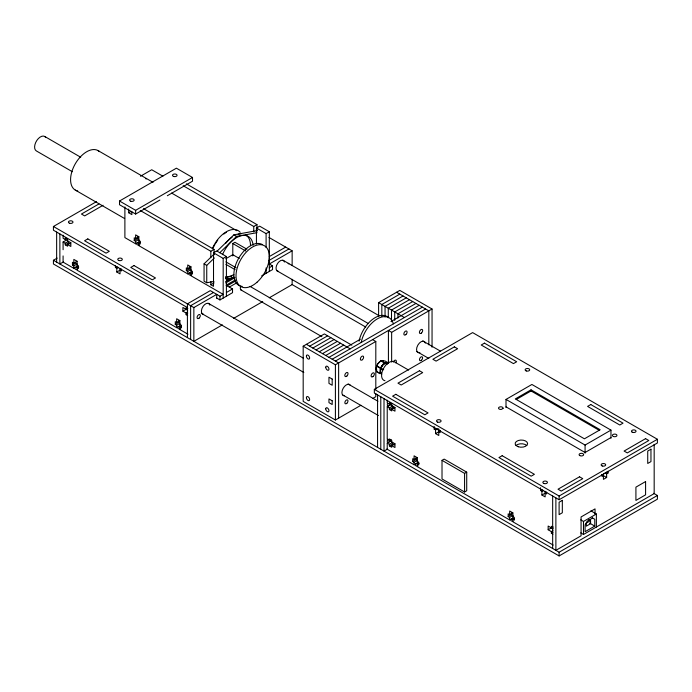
<?xml version="1.0" encoding="UTF-8"?>
<svg xmlns="http://www.w3.org/2000/svg" width="692" height="692" viewBox="0 0 692 692"><rect width="100%" height="100%" fill="white"/><g stroke="black" fill="none" stroke-linecap="round" stroke-linejoin="round"><path stroke-width="1.04" d="M418.92 463.216L417.311 464.142L417.311 466.624L509.572 519.891L512.789 518.031L512.789 515.549L509.572 517.408L508.17 516.604L508.17 513.871L509.572 514.675L509.693 511.033L512.919 512.893L512.919 516.613L514.312 517.417L514.312 520.15L512.919 519.337L512.919 521.82L553.202 545.08M376.699 369.485L376.699 369.71M381.75 374.095C377.036 370.704 382.728 361.492 388.558 363.015L385.037 360.982L380.894 360.688L377.46 364.355L376.206 368.594L376.656 371.613L380.263 373.732L376.595 371.483M388.048 363.205C382.157 360.402 380.522 369.485 380.116 373.516M213.94 281.454L206.744 282.76L204.062 281.212L204.062 263.842L214.001 254.18M217.054 251.205L233.87 234.847L257.51 230.548M206.744 282.76L206.744 265.399L214.39 257.96M219.745 252.753L236.56 236.405L257.113 232.659M187.411 307.568L53.431 230.22L53.431 226.492L96.491 201.631M140.485 176.235L151.721 169.748L162.888 176.192M98.939 203.941L81.448 214.044L84.666 215.904L103.082 205.273M159.878 200.049L135.632 214.044L119.517 204.737L119.517 201.017L176.399 168.182L192.514 177.481L192.514 181.2L167.334 195.741M63.093 235.176L63.093 238.282L65.247 239.518L66.856 238.593M63.093 249.717L63.093 242.001L66.32 240.141L70.835 242.745L70.835 246.464L67.608 244.605L67.608 246.214L65.247 244.856L65.247 243.238L68.465 241.378L68.465 242.996L65.247 244.856M67.608 244.605L70.835 242.745M128.651 209.019L128.651 212.738L131.065 211.345M119.517 201.017L135.632 210.325L192.514 177.481M653.663 493.309L657.4 495.463L657.4 499.183L559.11 555.936L53.431 263.981L53.431 260.261L57.176 258.099M63.456 261.913L59.875 263.981L59.875 233.939M72.444 265.036L75.67 263.176L77.063 263.981L73.836 265.84L72.444 265.036L72.444 262.311L73.836 263.116L77.063 261.256L77.063 266.463L73.836 268.323L63.093 262.121L63.093 255.919M175.275 324.401L178.493 322.541L179.894 323.354L176.668 325.214L175.275 324.401L175.275 321.676L176.668 322.481L176.668 318.761L179.894 320.621L179.894 325.828L176.668 327.688L77.063 270.183L77.063 267.7L78.672 266.775M134.239 240.522L137.457 238.662L138.858 239.475L135.632 241.335L134.239 240.522L134.239 237.797L135.632 238.602L138.858 236.742L138.858 241.949L135.632 243.809L124.889 237.607L124.889 206.925M186.338 270.607L189.556 268.747L190.957 269.551L187.731 271.411L186.338 270.607L186.338 267.873L187.731 268.686L187.731 264.958L190.957 266.818L190.957 272.034L187.731 273.894L138.858 245.677L138.858 243.195L140.467 242.261M115.417 265.667L115.417 267.493L117.026 266.558M115.417 267.493L116.81 268.297L118.419 267.363M120.036 268.297L120.036 273.876L116.81 272.017L121.645 269.231M140.234 210.498L210.826 251.257L214.053 249.397L214.053 254.794M183.146 185.715L253.748 226.474L256.966 224.615L256.966 231.102M210.826 281.506L210.826 284.749L213.517 286.298L213.517 252.805L216.734 250.945L226.405 256.524L226.405 296.219M256.429 243.973L256.429 228.031L259.656 226.163L269.318 231.751L269.318 271.446M187.731 268.686L190.957 266.818M232.797 255.936L232.797 243.532L234.943 242.295L246.975 249.232M187.411 337.618L187.411 303.849L210.29 290.64L219.961 296.219L223.179 294.36L190.957 275.753L190.957 273.271L192.566 272.345M213.517 252.805L223.179 258.384L226.405 256.524M256.429 228.031L266.1 233.611L269.318 231.751M225.765 258.756L232.797 254.699L239.276 258.436M210.826 284.749L214.053 282.89M225.601 281.8L233.818 277.06M269.266 256.585L285.701 247.096M225.748 282.959L234.951 277.639M213.517 292.5L190.629 305.708L190.629 339.478M235.211 279.975L226.085 285.242L232.529 288.962L232.529 292.681L219.961 299.939L216.44 297.915M268.833 260.555L288.927 248.964M187.731 312.101L186.122 313.026L182.896 311.166L187.731 308.373M227.158 285.865L235.375 281.116M53.431 226.492L193.855 307.568L216.734 294.36L216.734 298.079M229.303 287.102L236.612 282.89M269.318 263.998L292.145 250.824L292.145 265.59M186.122 313.026L186.122 314.644L187.731 313.71M226.405 292.5L232.529 288.962M269.318 267.717L272.544 265.858L272.544 269.586L261.688 275.849M176.668 322.481L179.894 320.621M187.947 334.201L179.894 329.556L179.894 327.074L181.503 326.14M222.348 324.885L193.855 341.338L193.855 307.568M233.403 318.51L262.726 301.574M269.266 297.802L292.145 284.585L292.145 279.308M360.939 405.27L335.404 420.009L303.183 401.403L303.183 346.19L324.392 333.942L350.169 348.829M378.611 316.642L378.611 302.646L399.82 290.398L432.05 309.004L432.05 347.228M309.627 346.19L327.61 335.81M399.82 294.117L381.828 304.506L381.828 316.348M312.845 348.05L330.837 337.67M403.038 295.977L385.055 306.366L385.055 316.979M316.071 349.91L334.054 339.53M406.265 297.837L388.281 308.225L388.281 317.784M319.297 351.77L337.281 341.39M409.491 299.697L391.499 310.085L391.499 321.763M322.515 353.638L340.507 343.249M412.709 301.565L394.725 311.945L394.725 320.439M325.742 355.498L343.725 345.109M415.935 303.425L397.943 313.805L397.943 318.052M328.959 357.357L360.35 339.236M390.989 321.538L419.153 305.284M332.186 359.217L422.38 307.144M335.404 361.077L425.597 309.004M303.183 346.19L335.404 364.796L375.808 341.476L375.808 389.25M388.42 363.387L388.42 330.465L391.646 332.324L432.05 309.004M374.337 389.345L472.627 332.601L657.4 439.273L657.4 442.992L559.11 499.745L374.337 393.065L374.337 389.345L559.11 496.017L657.4 439.273M373.023 398.298L375.808 396.689L375.808 393.497M387.226 400.201L387.226 402.995L389.38 404.232L390.989 403.298M390.989 439.645L389.38 440.579L387.226 439.333L387.226 406.714L390.452 404.855L394.968 407.458L394.968 411.178L391.741 409.318L391.741 410.927L389.38 409.569L389.38 407.951L392.598 406.092L392.598 407.7L389.38 409.569M391.741 409.318L394.968 407.458M384.008 398.653L384.008 451.123L387.226 449.255L387.226 443.053L390.452 441.193L394.968 443.797L394.968 447.525L391.741 445.665L391.741 447.274L389.38 445.907L389.38 444.299L392.598 442.439L392.598 444.048L389.38 445.907M391.741 445.665L394.968 443.797M434.169 426.376L434.169 429.101L435.787 428.175M434.169 429.101L435.571 429.905L437.984 428.512M438.789 428.979L438.789 435.493L435.571 433.625L440.406 430.839M506.008 407.527L506.008 399.414L531.897 384.467L610.967 430.113L610.967 438.226M531.041 389.83L515.315 398.912L584.429 438.815L600.154 429.741L531.041 389.83L531.041 390.954L599.22 430.312M516.241 399.492L531.041 390.954M412.692 461.478L415.909 459.618L417.311 460.422L414.084 462.282L412.692 461.478L412.692 458.744L414.084 459.557L417.311 457.697L417.311 462.905L414.084 464.764L386.802 449.013M442.015 460.353L444.16 459.107L466.719 472.134L466.719 490.74L464.574 491.986L442.015 478.959L442.015 460.353L464.574 473.38L466.719 472.134M506.008 399.414L585.077 445.06L610.967 430.113M610.967 437.552L585.077 452.499L506.008 406.853M540.521 487.773L540.521 490.498L542.13 489.573M540.521 490.498L541.923 491.311L543.531 490.377M545.14 491.311L545.14 496.891L541.923 495.031L546.758 492.237M509.572 514.675L512.789 512.815M508.17 516.604L511.397 514.744L512.789 515.549M512.919 519.337L514.528 518.412M603.415 475.646L602.023 476.451L602.023 474.634M605.033 472.861L606.642 473.786L608.043 472.982L608.043 471.166M606.642 473.786L606.642 477.506L603.415 479.366L603.415 473.786M552.986 530.695L551.377 531.62L548.151 529.761L552.986 526.967M551.377 531.62L551.377 533.238L552.986 532.304M580.744 519.865L583.494 521.448L596.383 514.009L596.383 527.036M592.62 518.04L587.248 521.137L585.103 524.865L585.103 531.681L594.774 526.102L594.774 519.277L592.162 517.772M590.579 520.583L586.288 523.066L586.288 526.162L590.579 523.68L590.579 520.583L588.771 519.536M580.77 532.901L583.494 534.475L654.174 493.604L654.174 444.342M53.431 260.261L559.11 552.216L657.4 495.463M226.673 277.094L231.811 276.16M226.275 279.205L232.443 278.08M376.742 371.699L377.46 371.621M396.594 292.258L428.824 310.864L428.824 344.841M186.373 183.856L256.966 224.615M268.954 237.434L292.145 250.824M378.611 302.646L404.387 317.524M98.091 150.614L153.027 182.325M171.642 193.077L236.811 230.704M282.933 260.201L378.939 315.63M422.743 340.922L440.458 351.147M233.87 234.847L236.56 236.405M269.024 263.834L272.544 265.858M232.797 243.532L245.747 251.006M44.686 136.445L80.713 157.248M276.852 270.728L368.196 323.467M416.671 351.45L428.789 358.447M291.929 284.464L365.774 327.091M606.426 472.048L608.043 472.982M372.581 339.616L375.808 341.476M143.452 208.638L214.053 249.397M601.806 474.721L606.642 477.506M72.357 171.72L36.33 150.917A8.356 4.827 -60 0 1 36.91 140.346A8.356 4.827 -60 0 1 45.629 137.319M225.903 261.879L236.076 267.752M225.903 264.361L235.15 269.698M408.6 370.073L394.708 362.054A10.631 6.141 -60 0 0 383.394 368.706A10.631 6.141 -60 0 0 384.977 380.721M128.651 212.738L131.869 214.598L131.869 211.813M381.041 360.618L384.562 362.651M385.34 363.101L387.096 364.122M380.747 360.792L384.259 362.824M385.037 363.274L386.802 364.295M250.08 286.427L351.804 345.152M204.062 263.842L206.744 265.399M75.307 190.084L124.646 218.568M225.653 278.452L229.363 280.589M376.742 365.765L380.263 367.798M383.679 369.77L381.041 368.248A6.081 3.512 -60 0 1 387.84 363.335M376.595 366.154L380.116 368.187M380.894 368.637L382.65 369.649M240.678 289.775L321.875 336.649M138.858 236.742L135.632 234.882L135.632 238.602M138.858 240.461L140.251 241.266L140.251 243.999L138.858 243.195M190.957 270.546L192.35 271.351L192.35 274.075L190.957 273.271M306.4 344.331L338.63 362.937L338.63 418.15M590.89 510.834L596.383 514.009M438.789 431.765L440.19 432.578L440.19 430.753M545.14 493.171L546.542 493.976L546.542 492.159M392.598 407.7L394.172 408.617M589.541 523.083L594.774 526.102M208.301 303.286L303.373 358.179M348.119 384.008L377.944 401.23M387.226 406.714L389.38 407.951M201.294 313.277L303.823 372.469M342.972 395.071L378.394 415.529M187.696 308.606L186.122 307.698L186.122 309.307M120.036 270.157L121.429 270.961L121.429 269.145M187.731 310.241L182.896 307.447L182.896 311.166M68.465 242.996L70.048 243.904M63.093 242.001L65.247 243.238M186.122 314.644L187.696 315.552M552.951 527.2L551.377 526.292L551.377 527.901M551.005 527.624L552.865 528.705M552.986 528.826L548.151 526.041L548.151 529.761M551.377 533.238L552.951 534.146M77.063 261.256L73.836 259.396L73.836 263.116M417.311 457.697L414.084 455.829L414.084 459.557M392.598 444.048L394.172 444.956M387.226 443.053L389.38 444.299M77.063 264.975L78.456 265.78L78.456 268.513L77.063 267.7M179.894 324.34L181.287 325.145L181.287 327.878L179.894 327.074M417.311 461.417L418.703 462.221L418.703 464.946L417.311 464.142M595.042 514.13L595.042 508.888L581.072 516.95L581.072 535.807L555.884 550.356L555.884 497.885M585.077 445.06L585.077 453.173M583.494 521.448L583.494 534.475M559.11 496.017L559.11 499.745M559.11 552.216L559.11 555.936M552.666 496.017L552.666 548.488M541.923 491.311L541.923 495.031M511.397 512.919L511.397 514.744M509.572 517.408L509.572 519.891M464.574 473.38L464.574 491.986M439.437 430.113L439.437 432.258M435.571 429.905L435.571 433.625M415.909 457.793L415.909 459.618M414.084 462.282L414.084 464.764M391.741 405.599L391.741 403.981L389.38 402.614L389.38 404.232M391.741 441.937L391.741 440.328L389.38 438.962L389.38 440.579M391.646 332.324L391.646 362.054M380.782 396.784L380.782 449.255M377.564 394.924L377.564 447.395M335.404 364.796L335.404 420.009M266.1 233.611L266.1 247.554M266.1 267.942L266.1 273.305M253.748 226.474L253.748 231.881M223.179 258.384L223.179 298.079M219.961 296.219L219.961 299.939M210.826 251.257L210.826 257.735M189.556 266.922L189.556 268.747M187.731 271.411L187.731 273.894M178.493 320.725L178.493 322.541M176.668 325.214L176.668 327.688M137.457 236.846L137.457 238.662M135.632 210.325L135.632 214.044M135.632 241.335L135.632 243.809M116.81 268.297L116.81 272.017M73.836 265.84L73.836 268.323M67.608 240.885L67.608 239.268L65.247 237.91L65.247 239.518M56.649 232.079L56.649 262.121M515.981 445.553A6.228 3.598 0 0 1 526.768 445.553M390.4 403.021A2.197 1.272 -60 0 1 388.247 405.927A2.197 1.272 -60 0 1 387.736 403.289M390.4 439.853A2.275 1.315 -60 0 1 387.857 442.309A2.275 1.315 -60 0 1 388.039 439.117M376.785 370.739A6.081 3.512 -60 0 1 377.893 363.689A6.081 3.512 -60 0 1 383.541 360.852M381.076 373.222A6.081 3.512 -60 0 1 380.652 369.71M417.899 466.036A2.275 1.315 0 0 1 415.105 464.427A2.275 1.315 0 0 1 418.92 463.83M180.482 328.959A2.275 1.315 0 0 1 177.688 327.351A2.275 1.315 0 0 1 181.503 326.762M77.063 269.638A2.275 1.315 0 0 1 74.961 267.821A2.275 1.315 0 0 1 78.672 267.397M512.919 521.275A2.275 1.315 0 0 1 510.808 519.458A2.275 1.315 0 0 1 514.528 519.035M288.123 263.323A2.275 1.315 -60 0 1 288.867 264.015M278.167 271.247A6.081 3.512 -60 0 1 277.7 263.289A6.081 3.512 -60 0 1 284.464 262.034M203.543 314.332A6.081 3.512 -60 0 1 203.067 306.374A6.081 3.512 -60 0 1 209.84 305.12M241.655 290.19A3.797 2.197 -60 0 1 240.678 286.523M344.158 395.859A6.384 3.685 -60 0 1 343.223 388.203A6.384 3.685 -60 0 1 350.316 385.185M393.324 362.072A2.275 1.315 -60 0 1 395.703 360.151A2.275 1.315 -60 0 1 395.859 362.859M419.871 352.661A6.384 3.685 -60 0 1 417.856 345.118A6.384 3.685 -60 0 1 425.398 343.094M145.813 178.744A2.275 1.315 0 0 1 146.176 179.012M139.447 245.08A2.275 1.315 0 0 1 136.592 243.645A2.275 1.315 0 0 1 139.992 242.676M191.546 275.165A2.275 1.315 0 0 1 188.752 273.548A2.275 1.315 0 0 1 192.566 272.959M77.755 190.992A22.784 13.157 -60 0 1 74.935 164.419A22.784 13.157 -60 0 1 99.484 151.643M212.306 248.757A23.545 13.598 -60 0 1 240.202 232.304M245.643 234.925A23.545 13.598 -60 0 1 250.521 245.703M233.87 274.542A23.545 13.598 -60 0 1 225.549 276.774M225.549 243.472A23.545 13.598 -60 0 1 232.131 237.2M238.178 234.259A23.545 13.598 -60 0 1 241.24 233.818M213.153 247.926A22.784 13.157 -60 0 1 214.961 244.397M215.463 243.549A22.784 13.157 -60 0 1 217.695 240.28M223.827 234.052A22.784 13.157 -60 0 1 226.353 232.365M242.2 286.384A23.545 13.598 -60 0 1 237.313 260.849A23.545 13.598 -60 0 1 262.294 244.535M222.513 254.647A23.545 13.598 -60 0 1 240.375 235.946A23.545 13.598 -60 0 1 253.116 245.297M233.948 277.362A23.545 13.598 -60 0 1 225.575 277.656M359.053 341.182A23.545 13.598 -60 0 1 371.881 319.894A23.545 13.598 -60 0 1 388.342 317.542M361.198 342.428A23.545 13.598 -60 0 1 377.278 318.891A23.545 13.598 -60 0 1 393.367 323.856M503.006 408.462L501.389 409.396A2.275 1.315 0 0 1 498.534 408.237A2.275 1.315 0 0 1 500.999 406.81A2.275 1.315 0 0 1 503.006 408.462M87.806 238.896L84.58 240.764L106.066 253.168L109.293 251.3L87.806 238.896M133.997 265.572L130.771 267.432L152.257 279.836L155.484 277.976L133.997 265.572M454.367 346.865L432.881 359.269L436.107 361.129L457.594 348.725L454.367 346.865M419.456 370.739L397.969 383.143L401.196 385.003L422.682 372.599L419.456 370.739M395.824 394.31L392.598 396.17L424.827 414.776L428.054 412.916L395.824 394.31M484.452 343.137L481.225 345.005L513.455 363.611L516.673 361.743L484.452 343.137M502.176 455.708L498.949 457.568L531.179 476.174L534.397 474.314L502.176 455.708M590.795 404.543L587.577 406.403L619.798 425.009L623.025 423.149L590.795 404.543M579.515 476.797L558.029 489.201L561.255 491.061L582.742 478.656L579.515 476.797M645.584 438.65L624.097 451.054L627.324 452.914L648.802 440.51L645.584 438.65M562.328 500.359L559.11 502.228L559.11 514.632L562.328 512.763L562.328 500.359M650.956 449.194L647.729 451.054L647.729 463.458L650.956 461.599L650.956 449.194M645.584 481.571L635.913 487.151L635.913 500.428L645.584 494.841L645.584 481.571M332.186 379.06L328.959 377.201L328.959 383.403L332.186 385.262L332.186 379.06M332.186 400.78L328.959 398.921L328.959 402.649L332.186 404.509L332.186 400.78M579.758 455.57A2.275 1.315 0 0 0 583.572 454.981A2.275 1.315 0 0 0 580.778 453.372A2.275 1.315 0 0 0 579.758 455.57M613.527 436.548A2.275 1.315 0 0 0 616.953 435.415A2.275 1.315 0 0 0 613.527 434.273A2.275 1.315 0 0 0 613.527 436.548M518.256 446.747A6.228 3.598 0 0 0 527.598 443.633A6.228 3.598 0 0 0 518.256 440.519A6.228 3.598 0 0 0 518.256 446.747M437.655 422.12A2.275 1.315 0 0 0 441.072 420.978A2.275 1.315 0 0 0 437.655 419.836A2.275 1.315 0 0 0 437.655 422.12M544.007 483.518A2.275 1.315 0 0 0 547.424 482.376A2.275 1.315 0 0 0 544.007 481.234A2.275 1.315 0 0 0 544.007 483.518M602.282 465.993A2.275 1.315 0 0 0 605.699 464.86A2.275 1.315 0 0 0 602.282 463.718A2.275 1.315 0 0 0 602.282 465.993M632.159 432.137A2.275 1.315 0 0 0 635.965 431.548A2.275 1.315 0 0 0 633.18 429.94A2.275 1.315 0 0 0 632.159 432.137M526.275 370.947A2.275 1.315 0 0 0 529.7 369.813A2.275 1.315 0 0 0 526.275 368.672A2.275 1.315 0 0 0 526.275 370.947M306.4 356.112A2.275 1.315 60 0 0 308.822 359.122A2.275 1.315 60 0 0 308.822 355.896A2.275 1.315 60 0 0 306.4 356.112M306.4 397.684A2.275 1.315 60 0 0 308.822 400.694A2.275 1.315 60 0 0 308.822 397.467A2.275 1.315 60 0 0 306.4 397.684M325.742 367.279A2.275 1.315 60 0 0 328.155 370.289A2.275 1.315 60 0 0 328.155 367.063A2.275 1.315 60 0 0 325.742 367.279M325.742 408.851A2.275 1.315 60 0 0 328.155 411.852A2.275 1.315 60 0 0 328.155 408.635A2.275 1.315 60 0 0 325.742 408.851M199.106 318.121A2.275 1.315 -60 0 0 199.832 314.592A2.275 1.315 -60 0 0 197.133 316.979A2.275 1.315 -60 0 0 199.106 318.121M346.813 403.332A2.197 1.272 -60 0 0 347.514 399.924A2.197 1.272 -60 0 0 344.91 402.234A2.197 1.272 -60 0 0 346.813 403.332M373.152 376.448A2.275 1.315 -60 0 0 373.87 372.919A2.275 1.315 -60 0 0 371.172 375.315A2.275 1.315 -60 0 0 373.152 376.448M346.83 376.093A2.275 1.315 -60 0 0 347.548 372.564A2.275 1.315 -60 0 0 344.858 374.96A2.275 1.315 -60 0 0 346.83 376.093M362.409 359.693A2.275 1.315 -60 0 0 363.127 356.164A2.275 1.315 -60 0 0 360.428 358.551A2.275 1.315 -60 0 0 362.409 359.693M405.884 334.591A2.275 1.315 -60 0 0 406.602 331.061A2.275 1.315 -60 0 0 403.912 333.449A2.275 1.315 -60 0 0 405.884 334.591M421.463 333.008A2.275 1.315 -60 0 0 422.181 329.478A2.275 1.315 -60 0 0 419.482 331.866A2.275 1.315 -60 0 0 421.463 333.008M421.445 360.247A2.197 1.272 -60 0 0 422.146 356.838A2.197 1.272 -60 0 0 419.542 359.148A2.197 1.272 -60 0 0 421.445 360.247M173.649 176.451A2.275 1.315 0 0 0 177.065 175.31A2.275 1.315 0 0 0 173.649 174.168A2.275 1.315 0 0 0 173.649 176.451M130.736 201.225A2.275 1.315 0 0 0 134.153 200.083A2.275 1.315 0 0 0 130.736 198.95A2.275 1.315 0 0 0 130.736 201.225M118.894 260.503A2.275 1.315 0 0 0 122.311 259.37A2.275 1.315 0 0 0 118.894 258.228A2.275 1.315 0 0 0 118.894 260.503M69.563 223.239A2.275 1.315 0 0 0 72.98 222.106A2.275 1.315 0 0 0 69.563 220.964A2.275 1.315 0 0 0 69.563 223.239M256.983 282.258A23.545 13.598 -60 0 0 264.448 245.781A23.545 13.598 -60 0 0 236.586 270.477A23.545 13.598 -60 0 0 256.983 282.258"/></g></svg>
